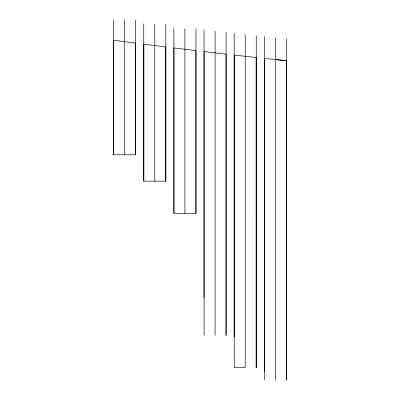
<?xml version="1.0" encoding="UTF-8"?>
<svg xmlns="http://www.w3.org/2000/svg" width="400" height="400" viewBox="0 0 400 400"><rect width="100%" height="100%" fill="white"/><g stroke="black" fill="none" stroke-linecap="round" stroke-linejoin="round"><path stroke-width="0.6" d="M264.385 380L264.385 58.405L286.3 60.71L286.3 380M275.345 59.57L286.3 60.71M256.155 57.515L256.165 367.7M256.165 57.515L234.245 55.08L234.245 367.7L245.205 367.7L245.205 34.555M286.385 38.96L286.385 380M275.345 37.825L275.345 380M264.3 36.64L264.3 371.46M256.245 35.745L256.245 367.705M234.165 33.305L234.165 336.88M226.11 32.375L226.11 335.365M226.03 335.365L226.03 54.145L204.11 51.585L204.11 335.365M215.07 31.08L215.07 335.365M204.025 29.785L204.025 297.725M195.975 28.74L195.975 213.36M184.93 28.74L184.93 213.36M173.89 28.74L173.89 213.36M165.835 23.85L165.835 181.18M154.795 23.85L154.795 181.18M143.755 23.85L143.755 181.18M135.7 20L135.7 154.795M124.655 20L124.655 154.795M113.615 20L113.615 154.795M135.615 154.795L113.7 154.795L113.7 40.235L135.615 43.095L135.615 154.795M165.755 181.18L143.835 181.18L143.835 44.15L165.755 46.92L165.755 181.18M195.89 213.36L173.97 213.36L173.97 47.94L195.89 50.605L195.89 213.36"/></g></svg>
